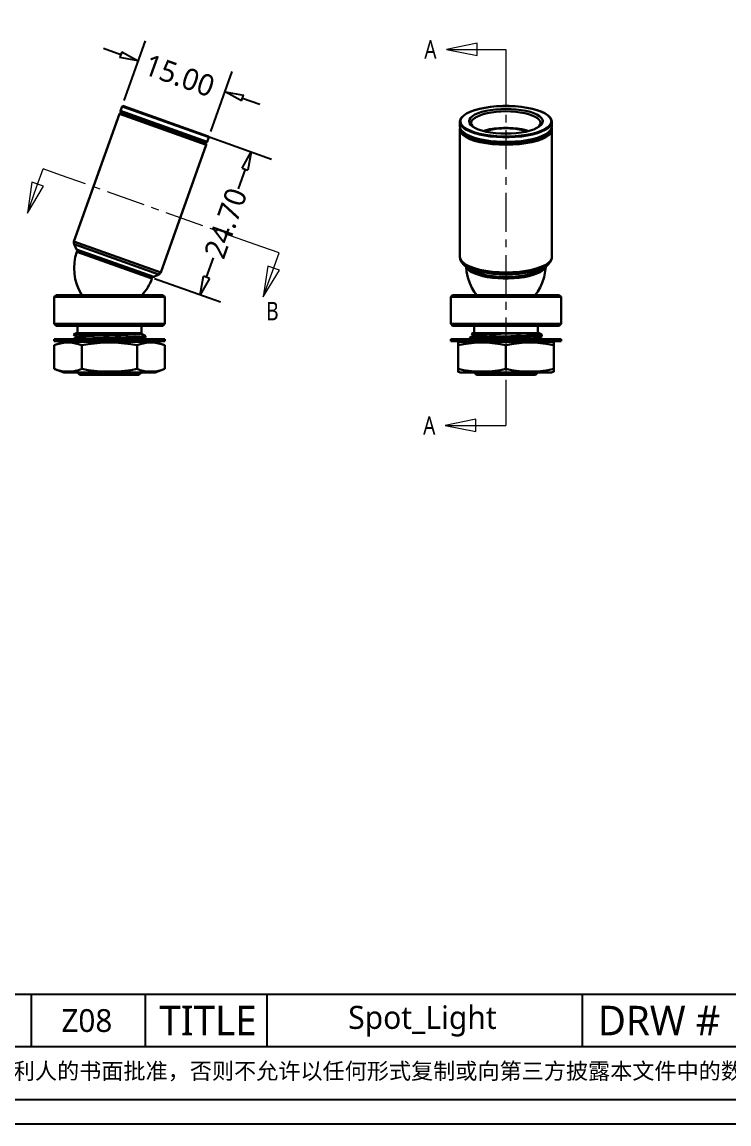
# Model space of a CAD drawing. Header units: millimetres. Extents: x 1575 to 1993, y -606 to -311.
# Drawn here: x 1671.7 to 1786.8, y -605.9 to -426.5 of the extents above; entities that cross this region are included whole.
import ezdxf

# ---------------------------------------------------------------- set-up
doc = ezdxf.new("R2010")
doc.units = ezdxf.units.MM
doc.linetypes.add('CENTER', pattern=[50.8, 31.75, -6.35, 6.35, -6.35])
doc.layers.get('0').update_dxf_attribs({"color": 8, "lineweight": 30})
doc.layers.get('Defpoints').update_dxf_attribs({"color": 6, "lineweight": 9})
for name, color, linetype, lineweight in [('CenterLine', 1, 'CENTER', 9), ('Dimension', 136, 'Continuous', 9), ('SolidLine', 7, 'Continuous', 30)]:
    doc.layers.add(name, color=color, linetype=linetype, lineweight=lineweight)
doc.styles.get("Standard").update_dxf_attribs({"font": ''})
doc.styles.add('微软雅黑-Light', font='')
doc.styles.get('Standard').set_extended_font_data('Microsoft YaHei Light')
doc.styles.get('微软雅黑-Light').set_extended_font_data('Microsoft YaHei Light')
doc.dimstyles.new('DENGTEC', dxfattribs={"dimtxt": 3.5, "dimasz": 3, "dimexe": 3.5, "dimexo": 1, "dimgap": 0.5, "dimtad": 0, "dimzin": 0, "dimdsep": 46, "dimtxsty": 'Standard', "dimblk": 'CLOSEDBLANK', "dimcen": 1, "dimadec": 0, "dimazin": 3, "dimtfac": 1, "dimtofl": 0, "dimtmove": 0, "dimatfit": 3, "dimldrblk": 'CLOSEDBLANK', "dimfxl": 1, "dimtolj": 1, "dimtzin": 0, "dimarcsym": 0})

# ---------------------------------------------------------------- blocks, each defined once
blk = doc.blocks.new('_ClosedBlank')
at = {"color": 0, "linetype": 'ByBlock', "lineweight": -2}
for p, q in [((-1, 0.167), (0, 0)), ((-1, 0.167), (-1, -0.167)), ((0, 0), (-1, -0.167))]:
    blk.add_line(p, q, dxfattribs=at)
blk = doc.blocks.new('*D8')
at = {"layer": 'Defpoints', "color": 0}
for p in [(1704.74, -437.89), (1687.97, -440.25), (1702.1, -445.28)]:
    blk.add_point(p, dxfattribs=at)
at = {"layer": 'Dimension', "color": 0, "lineweight": -2}
for p, q in [((1688.31, -439.3), (1691.78, -429.55)), ((1687.78, -431.84), (1684.96, -430.83)), ((1702.43, -444.34), (1705.91, -434.59)), ((1707.56, -438.9), (1710.39, -439.9))]:
    blk.add_line(p, q, dxfattribs=at)
at = {"layer": 'Dimension', "color": 0, "lineweight": -2, "xscale": 3, "yscale": 3, "zscale": 3}
for p, rotation in [((1690.61, -432.85), 340.3742415318127), ((1704.74, -437.89), 160.3742415318126)]:
    blk.add_blockref('_ClosedBlank', p, dxfattribs=dict(at, rotation=rotation))
at = {"layer": 'Dimension', "color": 0, "insert": (1697.32, -435.24), "char_height": 3.5, "attachment_point": 5, "rotation": 340.3742}
blk.add_mtext('\\A1;15.00', dxfattribs=at)
blk = doc.blocks.new('*D9')
at = {"layer": 'Defpoints', "color": 0}
for p in [(1700.63, -444.65), (1709.01, -447.64), (1692.33, -467.92)]:
    blk.add_point(p, dxfattribs=at)
at = {"layer": 'Dimension', "color": 0, "lineweight": -2}
for p, q in [((1701.57, -444.99), (1712.31, -448.82)), ((1708, -450.47), (1706.87, -453.65)), ((1701.72, -468.08), (1702.86, -464.9)), ((1693.27, -468.25), (1704.01, -472.08))]:
    blk.add_line(p, q, dxfattribs=at)
at = {"layer": 'Dimension', "color": 0, "lineweight": -2, "xscale": 3, "yscale": 3, "zscale": 3}
for p, rotation in [((1709.01, -447.64), 70.37424152473682), ((1700.71, -470.91), 250.3742415247368)]:
    blk.add_blockref('_ClosedBlank', p, dxfattribs=dict(at, rotation=rotation))
at = {"layer": 'Dimension', "color": 0, "insert": (1704.86, -459.27), "char_height": 3.5, "attachment_point": 5, "rotation": 70.3742}
blk.add_mtext('\\A1;24.70', dxfattribs=at)

msp = doc.modelspace()

# ---------------------------------------------------------------- linework, layer by layer
at = {"layer": 'CenterLine', "ltscale": 0.2}
for p, q in [((1750.499, -433.978), (1750.499, -489.198)), ((1710.708, -463.11), (1677.926, -451.421))]:
    msp.add_line(p, q, dxfattribs=at)
at = {"layer": 'Defpoints', "lineweight": 25}
for p, q in [((1579.315, -584.784), (1989.274, -584.784)), ((1673.136, -584.954), (1673.136, -593.439)), ((1691.745, -584.954), (1691.745, -593.439)), ((1711.545, -584.954), (1711.545, -593.439)), ((1762.927, -584.954), (1762.927, -593.439)), ((1989.274, -593.355), (1643.594, -593.355))]:
    msp.add_line(p, q, dxfattribs=at)
for points in [[(1993.315, -605.925), (1993.315, -310.925), (1575.315, -310.925), (1575.315, -605.925)], [(1989.315, -601.925), (1989.315, -314.925), (1579.315, -314.925), (1579.315, -601.925)]]:
    msp.add_lwpolyline(points, close=True, dxfattribs=at)
at = {"layer": 'Dimension'}
for p, q in [((1745.802, -429.978), (1740.802, -430.978)), ((1745.802, -431.978), (1745.802, -429.978)), ((1740.802, -430.978), (1750.499, -430.978)), ((1740.802, -430.978), (1745.802, -431.978)), ((1750.499, -430.978), (1750.499, -433.978)), ((1674.093, -453.239), (1675.1, -450.413)), ((1677.926, -451.421), (1675.1, -450.413)), ((1673.272, -452.563), (1672.535, -457.608)), ((1672.535, -457.608), (1675.156, -453.235)), ((1672.535, -457.608), (1674.093, -453.239)), ((1675.156, -453.235), (1673.272, -452.563)), ((1713.533, -464.118), (1710.708, -463.11)), ((1712.526, -466.944), (1713.533, -464.118)), ((1711.716, -466.238), (1710.978, -471.283)), ((1713.6, -466.909), (1711.716, -466.238)), ((1710.978, -471.283), (1713.6, -466.909)), ((1710.978, -471.283), (1712.526, -466.944)), ((1750.499, -489.198), (1750.499, -492.198)), ((1745.613, -491.198), (1740.613, -492.198)), ((1745.613, -493.198), (1745.613, -491.198)), ((1740.613, -492.198), (1747.499, -492.198)), ((1740.613, -492.198), (1745.613, -493.198)), ((1747.499, -492.198), (1750.499, -492.198))]:
    msp.add_line(p, q, dxfattribs=at)
at = {"layer": 'SolidLine', "color": 0}
for p, q in [((1687.97, -440.245), (1687.701, -440.999)), ((1687.701, -440.999), (1701.83, -446.037)), ((1701.702, -446.097), (1687.762, -441.126)), ((1687.789, -441.348), (1701.541, -446.252)), ((1687.97, -440.245), (1702.098, -445.283)), ((1702.038, -445.155), (1688.098, -440.185)), ((1744.1, -441.401), (1744.696, -441.113)), ((1744.758, -441.102), (1744.175, -441.379)), ((1744.696, -441.113), (1745.398, -440.859)), ((1745.447, -440.854), (1744.758, -441.102)), ((1745.398, -440.859), (1746.193, -440.64)), ((1746.231, -440.64), (1745.447, -440.854)), ((1745.964, -441.35), (1746.569, -441.147)), ((1746.193, -440.64), (1747.066, -440.461)), ((1747.094, -440.463), (1746.231, -440.64)), ((1746.569, -441.147), (1747.255, -440.975)), ((1747.066, -440.461), (1748.002, -440.324)), ((1748.02, -440.328), (1747.094, -440.463)), ((1747.255, -440.975), (1748.006, -440.837)), ((1747.444, -441.352), (1748.151, -441.222)), ((1748.002, -440.324), (1748.984, -440.231)), ((1748.006, -440.837), (1748.808, -440.736)), ((1748.993, -440.237), (1748.02, -440.328)), ((1748.151, -441.222), (1748.907, -441.128)), ((1748.808, -440.736), (1749.645, -440.675)), ((1748.907, -441.128), (1749.694, -441.07)), ((1748.984, -440.231), (1749.994, -440.185)), ((1749.994, -440.19), (1748.993, -440.237)), ((1749.645, -440.675), (1750.499, -440.655)), ((1749.694, -441.07), (1750.499, -441.051)), ((1749.994, -440.185), (1751.012, -440.185)), ((1751.004, -440.19), (1749.994, -440.19)), ((1750.499, -440.655), (1751.353, -440.675)), ((1750.499, -441.051), (1751.303, -441.07)), ((1752.004, -440.237), (1751.004, -440.19)), ((1751.012, -440.185), (1752.022, -440.232)), ((1751.303, -441.07), (1752.091, -441.128)), ((1751.353, -440.675), (1752.189, -440.736)), ((1752.977, -440.328), (1752.004, -440.237)), ((1752.022, -440.232), (1753.003, -440.325)), ((1752.091, -441.128), (1752.846, -441.222)), ((1752.189, -440.736), (1752.991, -440.837)), ((1752.846, -441.222), (1753.554, -441.352)), ((1753.903, -440.463), (1752.977, -440.328)), ((1752.991, -440.837), (1753.742, -440.975)), ((1753.003, -440.325), (1753.939, -440.462)), ((1753.742, -440.975), (1754.428, -441.147)), ((1754.766, -440.64), (1753.903, -440.463)), ((1753.939, -440.462), (1754.811, -440.642)), ((1754.428, -441.147), (1755.033, -441.35)), ((1755.55, -440.854), (1754.766, -440.64)), ((1754.811, -440.642), (1755.605, -440.86)), ((1756.239, -441.102), (1755.55, -440.854)), ((1755.605, -440.86), (1756.305, -441.115)), ((1756.822, -441.379), (1756.239, -441.102)), ((1756.305, -441.115), (1756.9, -441.402)), ((1687.533, -441.47), (1680.127, -462.24)), ((1687.533, -441.47), (1680.127, -462.24)), ((1687.533, -441.47), (1701.662, -446.508)), ((1689.08, -441.597), (1689.013, -441.785)), ((1742.999, -442.764), (1743.067, -442.409)), ((1742.999, -442.764), (1742.999, -443.518)), ((1742.999, -443.518), (1742.999, -442.764)), ((1742.999, -442.764), (1743.068, -443.107)), ((1743.067, -442.409), (1743.274, -442.057)), ((1743.068, -443.107), (1743.277, -443.444)), ((1743.167, -442.332), (1743.099, -442.67)), ((1743.099, -442.67), (1743.167, -443.008)), ((1743.373, -442), (1743.167, -442.332)), ((1743.167, -443.008), (1743.373, -443.34)), ((1743.274, -442.057), (1743.622, -441.717)), ((1743.711, -441.68), (1743.373, -442)), ((1743.622, -441.717), (1744.1, -441.401)), ((1744.175, -441.379), (1743.711, -441.68)), ((1744.499, -442.67), (1744.56, -442.383)), ((1744.56, -442.957), (1744.499, -442.67)), ((1744.56, -442.383), (1744.742, -442.102)), ((1744.742, -443.238), (1744.56, -442.957)), ((1744.742, -442.102), (1745.041, -441.833)), ((1744.848, -442.949), (1744.905, -442.679)), ((1744.858, -443.062), (1744.848, -442.949)), ((1744.905, -443.219), (1744.858, -443.062)), ((1744.905, -442.679), (1745.077, -442.414)), ((1745.041, -441.833), (1745.451, -441.581)), ((1745.077, -442.414), (1745.359, -442.16)), ((1745.359, -442.16), (1745.745, -441.923)), ((1745.451, -441.581), (1745.964, -441.35)), ((1745.745, -441.923), (1746.228, -441.706)), ((1746.228, -441.706), (1746.798, -441.514)), ((1746.798, -441.514), (1747.444, -441.352)), ((1753.554, -441.352), (1754.199, -441.514)), ((1754.199, -441.514), (1754.769, -441.706)), ((1754.769, -441.706), (1755.252, -441.923)), ((1755.033, -441.35), (1755.546, -441.581)), ((1755.252, -441.923), (1755.639, -442.16)), ((1755.546, -441.581), (1755.956, -441.833)), ((1755.639, -442.16), (1755.92, -442.414)), ((1755.92, -442.414), (1756.092, -442.679)), ((1755.956, -441.833), (1756.256, -442.102)), ((1756.092, -442.679), (1756.149, -442.949)), ((1756.139, -443.062), (1756.092, -443.219)), ((1756.149, -442.949), (1756.139, -443.062)), ((1756.256, -442.102), (1756.438, -442.383)), ((1756.438, -442.957), (1756.256, -443.238)), ((1756.438, -442.383), (1756.499, -442.67)), ((1756.499, -442.67), (1756.438, -442.957)), ((1757.286, -441.68), (1756.822, -441.379)), ((1756.9, -441.402), (1757.377, -441.718)), ((1757.625, -442), (1757.286, -441.68)), ((1757.377, -441.718), (1757.724, -442.058)), ((1757.83, -442.332), (1757.625, -442)), ((1757.625, -443.34), (1757.83, -443.008)), ((1757.721, -443.444), (1757.929, -443.107)), ((1757.724, -442.058), (1757.931, -442.41)), ((1757.899, -442.67), (1757.83, -442.332)), ((1757.83, -443.008), (1757.899, -442.67)), ((1757.929, -443.107), (1757.999, -442.764)), ((1757.931, -442.41), (1757.999, -442.764)), ((1757.999, -442.764), (1757.999, -443.518)), ((1742.999, -443.518), (1743.068, -443.861)), ((1743.066, -443.872), (1742.999, -443.518)), ((1742.999, -443.989), (1743.043, -443.751)), ((1742.999, -443.989), (1742.999, -464.759)), ((1742.999, -443.989), (1743.02, -444.177)), ((1743.02, -444.177), (1743.187, -444.549)), ((1743.273, -444.224), (1743.066, -443.872)), ((1743.068, -443.861), (1743.277, -444.197)), ((1743.187, -444.549), (1743.517, -444.909)), ((1743.62, -444.564), (1743.273, -444.224)), ((1743.277, -443.444), (1743.62, -443.768)), ((1743.277, -444.197), (1743.62, -444.521)), ((1743.369, -444.318), (1743.382, -444.346)), ((1743.373, -443.34), (1743.711, -443.66)), ((1743.382, -444.346), (1743.703, -444.696)), ((1743.517, -444.909), (1744.003, -445.248)), ((1743.62, -443.768), (1744.09, -444.073)), ((1743.62, -444.521), (1744.09, -444.827)), ((1744.097, -444.88), (1743.62, -444.564)), ((1743.703, -444.696), (1744.177, -445.026)), ((1743.711, -443.66), (1744.175, -443.961)), ((1744.09, -444.073), (1744.681, -444.354)), ((1744.09, -444.827), (1744.681, -445.107)), ((1744.692, -445.167), (1744.097, -444.88)), ((1744.175, -443.961), (1744.758, -444.238)), ((1744.681, -444.354), (1745.379, -444.605)), ((1745.056, -443.518), (1744.742, -443.238)), ((1744.758, -444.238), (1745.447, -444.486)), ((1745.077, -443.483), (1744.905, -443.219)), ((1745.451, -443.76), (1745.056, -443.518)), ((1745.246, -443.634), (1745.077, -443.483)), ((1745.379, -444.605), (1746.174, -444.822)), ((1745.447, -444.486), (1746.231, -444.7)), ((1745.964, -443.99), (1745.451, -443.76)), ((1746.569, -444.193), (1745.964, -443.99)), ((1746.174, -444.822), (1747.048, -445.001)), ((1746.231, -444.7), (1747.094, -444.877)), ((1747.255, -444.365), (1746.569, -444.193)), ((1747.256, -444.13), (1746.838, -444.261)), ((1746.993, -444.299), (1747.455, -444.163)), ((1747.094, -444.877), (1748.02, -445.012)), ((1748.006, -444.503), (1747.255, -444.365)), ((1747.899, -443.983), (1747.256, -444.13)), ((1747.455, -444.163), (1747.999, -444.041)), ((1748.599, -443.87), (1747.899, -443.983)), ((1747.999, -444.041), (1748.585, -443.944)), ((1748.808, -444.604), (1748.006, -444.503)), ((1748.585, -443.944), (1749.205, -443.874)), ((1749.341, -443.793), (1748.599, -443.87)), ((1749.645, -444.665), (1748.808, -444.604)), ((1749.205, -443.874), (1749.846, -443.831)), ((1750.11, -443.754), (1749.341, -443.793)), ((1750.499, -444.685), (1749.645, -444.665)), ((1749.846, -443.831), (1750.499, -443.816)), ((1750.887, -443.754), (1750.11, -443.754)), ((1750.499, -443.816), (1751.151, -443.831)), ((1751.353, -444.665), (1750.499, -444.685)), ((1751.656, -443.793), (1750.887, -443.754)), ((1751.151, -443.831), (1751.793, -443.874)), ((1752.189, -444.604), (1751.353, -444.665)), ((1752.398, -443.87), (1751.656, -443.793)), ((1751.793, -443.874), (1752.412, -443.944)), ((1752.991, -444.503), (1752.189, -444.604)), ((1753.099, -443.983), (1752.398, -443.87)), ((1752.412, -443.944), (1752.999, -444.041)), ((1752.977, -445.012), (1753.903, -444.877)), ((1753.742, -444.365), (1752.991, -444.503)), ((1752.999, -444.041), (1753.542, -444.163)), ((1753.741, -444.13), (1753.099, -443.983)), ((1753.542, -444.163), (1754.004, -444.299)), ((1754.159, -444.261), (1753.741, -444.13)), ((1754.428, -444.193), (1753.742, -444.365)), ((1753.903, -444.877), (1754.766, -444.7)), ((1753.949, -445.001), (1754.824, -444.822)), ((1755.033, -443.99), (1754.428, -444.193)), ((1754.766, -444.7), (1755.55, -444.486)), ((1754.824, -444.822), (1755.618, -444.605)), ((1755.546, -443.76), (1755.033, -443.99)), ((1755.941, -443.518), (1755.546, -443.76)), ((1755.55, -444.486), (1756.239, -444.238)), ((1755.618, -444.605), (1756.316, -444.354)), ((1755.92, -443.483), (1755.752, -443.634)), ((1756.092, -443.219), (1755.92, -443.483)), ((1756.256, -443.238), (1755.941, -443.518)), ((1756.239, -444.238), (1756.822, -443.961)), ((1756.897, -444.881), (1756.301, -445.169)), ((1756.316, -444.354), (1756.907, -444.073)), ((1756.316, -445.107), (1756.907, -444.827)), ((1756.82, -445.026), (1757.294, -444.696)), ((1756.822, -443.961), (1757.286, -443.66)), ((1757.375, -444.565), (1756.897, -444.881)), ((1756.907, -444.073), (1757.378, -443.768)), ((1756.907, -444.827), (1757.378, -444.521)), ((1756.994, -445.248), (1757.48, -444.909)), ((1757.286, -443.66), (1757.625, -443.34)), ((1757.294, -444.696), (1757.616, -444.346)), ((1757.723, -444.225), (1757.375, -444.565)), ((1757.378, -443.768), (1757.721, -443.444)), ((1757.378, -444.521), (1757.721, -444.197)), ((1757.48, -444.909), (1757.811, -444.549)), ((1757.616, -444.346), (1757.628, -444.318)), ((1757.721, -444.197), (1757.929, -443.861)), ((1757.931, -443.873), (1757.723, -444.225)), ((1757.811, -444.549), (1757.978, -444.177)), ((1757.929, -443.861), (1757.999, -443.518)), ((1757.999, -443.518), (1757.931, -443.873)), ((1757.954, -443.751), (1757.999, -443.989)), ((1757.978, -444.177), (1757.999, -443.989)), ((1757.999, -443.989), (1757.999, -464.759)), ((1701.662, -446.508), (1694.255, -467.278)), ((1701.662, -446.508), (1694.255, -467.278)), ((1700.383, -445.627), (1700.316, -445.816)), ((1702.098, -445.283), (1701.83, -446.037)), ((1744.003, -445.248), (1744.635, -445.559)), ((1744.177, -445.026), (1744.792, -445.329)), ((1744.635, -445.559), (1745.397, -445.835)), ((1744.681, -445.107), (1745.379, -445.359)), ((1745.392, -445.422), (1744.692, -445.167)), ((1744.792, -445.329), (1745.534, -445.598)), ((1745.379, -445.359), (1746.174, -445.576)), ((1746.186, -445.64), (1745.392, -445.422)), ((1745.397, -445.835), (1746.274, -446.07)), ((1745.534, -445.598), (1746.387, -445.826)), ((1746.174, -445.576), (1747.048, -445.754)), ((1747.059, -445.82), (1746.186, -445.64)), ((1746.274, -446.07), (1747.245, -446.258)), ((1746.387, -445.826), (1747.332, -446.01)), ((1747.048, -445.001), (1747.987, -445.138)), ((1747.048, -445.754), (1747.987, -445.891)), ((1747.994, -445.957), (1747.059, -445.82)), ((1747.245, -446.258), (1748.288, -446.396)), ((1747.332, -446.01), (1748.348, -446.143)), ((1747.987, -445.138), (1748.973, -445.231)), ((1747.987, -445.891), (1748.973, -445.984)), ((1748.975, -446.05), (1747.994, -445.957)), ((1748.02, -445.012), (1748.993, -445.104)), ((1748.288, -446.396), (1749.381, -446.48)), ((1748.348, -446.143), (1749.412, -446.225)), ((1748.973, -445.231), (1749.987, -445.277)), ((1748.973, -445.984), (1749.987, -446.031)), ((1749.985, -446.097), (1748.975, -446.05)), ((1748.993, -445.104), (1749.994, -445.15)), ((1749.381, -446.48), (1750.499, -446.508)), ((1749.412, -446.225), (1750.499, -446.252)), ((1751.004, -446.097), (1749.985, -446.097)), ((1749.987, -445.277), (1751.01, -445.277)), ((1749.987, -446.031), (1751.01, -446.031)), ((1749.994, -445.15), (1751.004, -445.15)), ((1750.499, -446.252), (1751.585, -446.225)), ((1750.499, -446.508), (1751.616, -446.48)), ((1751.004, -445.15), (1752.004, -445.104)), ((1752.013, -446.051), (1751.004, -446.097)), ((1751.01, -445.277), (1752.025, -445.231)), ((1751.01, -446.031), (1752.025, -445.984)), ((1751.585, -446.225), (1752.649, -446.143)), ((1751.616, -446.48), (1752.709, -446.396)), ((1752.004, -445.104), (1752.977, -445.012)), ((1752.995, -445.958), (1752.013, -446.051)), ((1752.025, -445.231), (1753.01, -445.138)), ((1752.025, -445.984), (1753.01, -445.891)), ((1752.649, -446.143), (1753.665, -446.01)), ((1752.709, -446.396), (1753.753, -446.258)), ((1753.931, -445.821), (1752.995, -445.958)), ((1753.01, -445.138), (1753.949, -445.001)), ((1753.01, -445.891), (1753.949, -445.754)), ((1753.665, -446.01), (1754.61, -445.826)), ((1753.753, -446.258), (1754.724, -446.07)), ((1754.804, -445.642), (1753.931, -445.821)), ((1753.949, -445.754), (1754.824, -445.576)), ((1754.61, -445.826), (1755.463, -445.598)), ((1754.724, -446.07), (1755.6, -445.835)), ((1755.599, -445.423), (1754.804, -445.642)), ((1754.824, -445.576), (1755.618, -445.359)), ((1755.463, -445.598), (1756.206, -445.329)), ((1756.301, -445.169), (1755.599, -445.423)), ((1755.6, -445.835), (1756.362, -445.559)), ((1755.618, -445.359), (1756.316, -445.107)), ((1756.206, -445.329), (1756.82, -445.026)), ((1756.362, -445.559), (1756.994, -445.248)), ((1680.127, -462.24), (1694.255, -467.278)), ((1680.15, -462.699), (1693.947, -467.619)), ((1680.543, -463.527), (1680.15, -462.699)), ((1693.119, -468.012), (1680.543, -463.527)), ((1680.593, -463.915), (1692.835, -468.281)), ((1692.745, -468.086), (1680.785, -463.822)), ((1692.66, -468.035), (1680.883, -463.835)), ((1681.214, -463.953), (1681.208, -463.972)), ((1742.999, -464.759), (1743.02, -464.947)), ((1743.065, -465.184), (1742.999, -464.759)), ((1743.02, -464.947), (1743.187, -465.32)), ((1743.276, -465.613), (1743.065, -465.184)), ((1743.187, -465.32), (1743.517, -465.679)), ((1743.656, -466.036), (1743.276, -465.613)), ((1743.517, -465.679), (1744.003, -466.019)), ((1743.656, -466.036), (1744.156, -466.389)), ((1744.262, -466.569), (1743.656, -466.036)), ((1744.003, -466.019), (1744.635, -466.33)), ((1744.084, -467.133), (1744.02, -466.357)), ((1744.06, -466.391), (1744.061, -466.395)), ((1744.061, -466.395), (1744.241, -466.687)), ((1744.156, -466.389), (1744.772, -466.693)), ((1744.635, -466.33), (1745.397, -466.606)), ((1755.6, -466.606), (1756.362, -466.33)), ((1756.225, -466.693), (1756.842, -466.389)), ((1756.362, -466.33), (1756.994, -466.019)), ((1756.736, -466.569), (1757.341, -466.036)), ((1756.756, -466.687), (1756.937, -466.395)), ((1756.842, -466.389), (1757.341, -466.036)), ((1756.977, -466.356), (1756.917, -467.102)), ((1756.937, -466.395), (1756.937, -466.391)), ((1756.994, -466.019), (1757.48, -465.679)), ((1757.721, -465.613), (1757.341, -466.036)), ((1757.48, -465.679), (1757.811, -465.32)), ((1757.933, -465.183), (1757.721, -465.613)), ((1757.811, -465.32), (1757.978, -464.947)), ((1757.999, -464.759), (1757.933, -465.183)), ((1757.978, -464.947), (1757.999, -464.759)), ((1692.329, -467.917), (1692.322, -467.936)), ((1693.119, -468.012), (1693.947, -467.619)), ((1744.294, -468.129), (1744.084, -467.133)), ((1744.241, -466.687), (1744.538, -466.967)), ((1744.262, -466.569), (1744.77, -466.931)), ((1744.551, -466.788), (1744.262, -466.569)), ((1744.603, -469.033), (1744.294, -468.129)), ((1744.538, -466.967), (1744.946, -467.232)), ((1745.098, -467.088), (1744.551, -466.788)), ((1744.77, -466.931), (1745.391, -467.238)), ((1744.772, -466.693), (1745.517, -466.962)), ((1744.946, -467.232), (1745.458, -467.475)), ((1745.778, -467.355), (1745.098, -467.088)), ((1745.391, -467.238), (1746.1, -467.492)), ((1745.397, -466.606), (1746.274, -466.84)), ((1745.458, -467.475), (1746.063, -467.693)), ((1745.517, -466.962), (1746.373, -467.191)), ((1746.575, -467.584), (1745.778, -467.355)), ((1746.063, -467.693), (1746.751, -467.881)), ((1746.1, -467.492), (1746.884, -467.699)), ((1746.132, -467.5), (1746.165, -467.512)), ((1746.165, -467.512), (1746.837, -467.696)), ((1746.274, -466.84), (1747.245, -467.029)), ((1746.373, -467.191), (1747.321, -467.375)), ((1747.468, -467.767), (1746.575, -467.584)), ((1746.751, -467.881), (1747.509, -468.036)), ((1746.837, -467.696), (1747.578, -467.847)), ((1746.884, -467.699), (1747.73, -467.86)), ((1747.245, -467.029), (1748.288, -467.166)), ((1747.321, -467.375), (1748.34, -467.509)), ((1748.436, -467.902), (1747.468, -467.767)), ((1747.509, -468.036), (1748.322, -468.155)), ((1747.578, -467.847), (1748.373, -467.963)), ((1747.73, -467.86), (1748.625, -467.976)), ((1748.288, -467.166), (1749.381, -467.25)), ((1748.322, -468.155), (1749.176, -468.235)), ((1748.34, -467.509), (1749.407, -467.591)), ((1748.373, -467.963), (1749.207, -468.042)), ((1749.454, -467.984), (1748.436, -467.902)), ((1748.625, -467.976), (1749.553, -468.046)), ((1749.176, -468.235), (1750.055, -468.275)), ((1749.207, -468.042), (1750.065, -468.081)), ((1749.381, -467.25), (1750.499, -467.278)), ((1749.407, -467.591), (1750.499, -467.619)), ((1750.499, -468.012), (1749.454, -467.984)), ((1749.553, -468.046), (1750.499, -468.07)), ((1750.065, -468.081), (1750.932, -468.081)), ((1750.499, -467.278), (1751.616, -467.25)), ((1750.499, -467.619), (1751.59, -467.591)), ((1751.543, -467.984), (1750.499, -468.012)), ((1750.499, -468.07), (1751.445, -468.046)), ((1750.932, -468.081), (1751.79, -468.042)), ((1750.942, -468.275), (1751.821, -468.235)), ((1751.445, -468.046), (1752.375, -467.976)), ((1752.562, -467.902), (1751.543, -467.984)), ((1751.59, -467.591), (1752.657, -467.509)), ((1751.616, -467.25), (1752.709, -467.166)), ((1751.79, -468.042), (1752.625, -467.963)), ((1751.821, -468.235), (1752.675, -468.155)), ((1752.375, -467.976), (1753.27, -467.86)), ((1753.529, -467.767), (1752.562, -467.902)), ((1752.625, -467.963), (1753.419, -467.847)), ((1752.657, -467.509), (1753.677, -467.375)), ((1752.675, -468.155), (1753.488, -468.036)), ((1752.709, -467.166), (1753.753, -467.029)), ((1753.27, -467.86), (1754.117, -467.698)), ((1753.419, -467.847), (1754.16, -467.696)), ((1753.488, -468.036), (1754.246, -467.881)), ((1754.423, -467.584), (1753.529, -467.767)), ((1753.677, -467.375), (1754.625, -467.191)), ((1753.753, -467.029), (1754.724, -466.84)), ((1754.117, -467.698), (1754.9, -467.491)), ((1754.16, -467.696), (1754.832, -467.512)), ((1754.246, -467.881), (1754.934, -467.693)), ((1755.219, -467.355), (1754.423, -467.584)), ((1754.625, -467.191), (1755.48, -466.962)), ((1754.724, -466.84), (1755.6, -466.606)), ((1754.832, -467.512), (1754.867, -467.5)), ((1754.9, -467.491), (1755.609, -467.237)), ((1754.934, -467.693), (1755.54, -467.475)), ((1755.899, -467.088), (1755.219, -467.355)), ((1755.48, -466.962), (1756.225, -466.693)), ((1755.54, -467.475), (1756.051, -467.232)), ((1755.609, -467.237), (1756.229, -466.93)), ((1756.447, -466.788), (1755.899, -467.088)), ((1756.051, -467.232), (1756.459, -466.967)), ((1756.229, -466.93), (1756.736, -466.569)), ((1756.717, -468.08), (1756.413, -468.986)), ((1756.736, -466.569), (1756.447, -466.788)), ((1756.459, -466.967), (1756.756, -466.687)), ((1756.917, -467.102), (1756.717, -468.08)), ((1744.96, -469.792), (1744.603, -469.033)), ((1745.342, -470.431), (1744.96, -469.792)), ((1750.055, -468.275), (1750.942, -468.275)), ((1756.059, -469.752), (1755.676, -470.401)), ((1756.413, -468.986), (1756.059, -469.752)), ((1677.205, -470.975), (1676.905, -471.275)), ((1676.905, -471.275), (1694.905, -471.275)), ((1676.905, -471.275), (1676.905, -475.675)), ((1676.905, -475.675), (1676.905, -471.275)), ((1677.205, -470.975), (1694.605, -470.975)), ((1681.64, -470.975), (1681.339, -470.867)), ((1681.493, -470.975), (1681.452, -470.96)), ((1694.605, -470.975), (1694.905, -471.275)), ((1694.905, -471.275), (1694.905, -475.675)), ((1694.905, -475.675), (1694.905, -471.275)), ((1741.799, -470.975), (1741.499, -471.275)), ((1741.499, -475.675), (1741.499, -471.275)), ((1741.499, -471.275), (1759.499, -471.275)), ((1741.799, -470.975), (1759.199, -470.975)), ((1745.735, -470.975), (1745.342, -470.431)), ((1755.276, -470.958), (1755.262, -470.975)), ((1755.676, -470.401), (1755.276, -470.958)), ((1759.199, -470.975), (1759.499, -471.275)), ((1759.499, -475.675), (1759.499, -471.275)), ((1694.905, -475.675), (1676.905, -475.675)), ((1677.205, -475.975), (1676.905, -475.675)), ((1694.605, -475.975), (1677.205, -475.975)), ((1680.505, -477.175), (1680.057, -477.399)), ((1680.505, -477.175), (1691.294, -477.175)), ((1680.705, -475.975), (1680.705, -477.175)), ((1689.075, -477.238), (1689.699, -477.227)), ((1689.699, -477.227), (1690.229, -477.217)), ((1690.229, -477.217), (1690.661, -477.206)), ((1690.661, -477.206), (1690.988, -477.196)), ((1690.988, -477.196), (1691.201, -477.185)), ((1691.105, -475.975), (1691.105, -477.175)), ((1691.108, -477.283), (1691.294, -477.175)), ((1691.201, -477.185), (1691.294, -477.175)), ((1694.605, -475.975), (1694.905, -475.675)), ((1741.799, -475.975), (1741.499, -475.675)), ((1759.499, -475.675), (1741.499, -475.675)), ((1759.199, -475.975), (1741.799, -475.975)), ((1745.099, -477.175), (1744.882, -477.283)), ((1745.099, -477.175), (1755.899, -477.175)), ((1745.299, -475.975), (1745.299, -477.175)), ((1745.972, -477.238), (1746.51, -477.227)), ((1746.51, -477.227), (1747.127, -477.217)), ((1747.127, -477.217), (1747.811, -477.206)), ((1747.811, -477.206), (1748.557, -477.196)), ((1748.557, -477.196), (1750.146, -477.175)), ((1751.314, -477.25), (1752.111, -477.225)), ((1752.111, -477.225), (1752.869, -477.2)), ((1752.869, -477.2), (1753.571, -477.175)), ((1755.495, -477.175), (1755.77, -477.254)), ((1755.699, -475.975), (1755.699, -477.175)), ((1755.899, -477.175), (1756.374, -477.412)), ((1759.199, -475.975), (1759.499, -475.675)), ((1676.905, -478.175), (1694.905, -478.175)), ((1676.905, -478.475), (1676.905, -478.175)), ((1676.905, -478.475), (1694.905, -478.475)), ((1678.477, -478.575), (1676.905, -479.147)), ((1677.417, -478.977), (1676.905, -479.147)), ((1677.916, -478.848), (1677.417, -478.977)), ((1678.411, -478.759), (1677.916, -478.848)), ((1678.906, -478.714), (1678.411, -478.759)), ((1693.333, -478.575), (1678.477, -478.575)), ((1679.403, -478.714), (1678.906, -478.714)), ((1679.898, -478.759), (1679.403, -478.714)), ((1680.393, -478.848), (1679.898, -478.759)), ((1680.03, -478.166), (1680.037, -478.159)), ((1680.03, -478.166), (1680.03, -478.175)), ((1680.715, -477.766), (1680.037, -478.159)), ((1680.037, -478.159), (1680.102, -478.141)), ((1680.057, -477.399), (1680.056, -477.402)), ((1680.056, -477.402), (1680.701, -477.775)), ((1680.11, -477.391), (1680.057, -477.399)), ((1680.102, -478.141), (1680.316, -478.116)), ((1680.29, -477.38), (1680.11, -477.391)), ((1680.182, -478.475), (1680.355, -478.575)), ((1680.589, -477.369), (1680.29, -477.38)), ((1680.316, -478.116), (1680.665, -478.091)), ((1680.892, -478.977), (1680.393, -478.848)), ((1681, -477.358), (1680.589, -477.369)), ((1680.665, -478.091), (1681.141, -478.067)), ((1680.715, -477.766), (1680.737, -477.758)), ((1680.737, -477.758), (1680.894, -477.732)), ((1681.405, -479.147), (1680.892, -478.977)), ((1680.894, -477.732), (1681.181, -477.706)), ((1681.515, -477.347), (1681, -477.358)), ((1681.141, -478.067), (1681.736, -478.042)), ((1681.181, -477.706), (1681.591, -477.681)), ((1682.432, -478.977), (1681.405, -479.147)), ((1682.122, -477.336), (1681.515, -477.347)), ((1681.591, -477.681), (1682.114, -477.655)), ((1681.736, -478.042), (1682.439, -478.017)), ((1682.114, -477.655), (1682.736, -477.629)), ((1682.807, -477.325), (1682.122, -477.336)), ((1683.428, -478.848), (1682.432, -478.977)), ((1682.439, -478.017), (1683.224, -477.991)), ((1682.736, -477.629), (1683.44, -477.603)), ((1683.554, -477.314), (1682.807, -477.325)), ((1683.224, -477.991), (1684.067, -477.967)), ((1684.417, -478.759), (1683.428, -478.848)), ((1683.44, -477.603), (1684.209, -477.578)), ((1685.17, -477.293), (1683.554, -477.314)), ((1684.067, -477.967), (1684.963, -477.942)), ((1684.209, -477.578), (1685.022, -477.552)), ((1684.303, -478.575), (1684.913, -478.555)), ((1685.869, -478.134), (1684.402, -478.175)), ((1685.408, -478.714), (1684.417, -478.759)), ((1684.913, -478.555), (1685.747, -478.53)), ((1684.963, -477.942), (1686.824, -477.891)), ((1685.022, -477.552), (1685.858, -477.526)), ((1686.002, -477.282), (1685.17, -477.293)), ((1686.401, -478.714), (1685.408, -478.714)), ((1685.747, -478.53), (1686.585, -478.504)), ((1685.858, -477.526), (1686.695, -477.501)), ((1686.785, -478.11), (1685.869, -478.134)), ((1687.626, -477.26), (1686.002, -477.282)), ((1687.392, -478.759), (1686.401, -478.714)), ((1686.585, -478.504), (1687.471, -478.476)), ((1686.695, -477.501), (1687.511, -477.475)), ((1687.68, -478.085), (1686.785, -478.11)), ((1686.824, -477.891), (1687.721, -477.866)), ((1688.381, -478.848), (1687.392, -478.759)), ((1687.511, -477.475), (1687.626, -477.26)), ((1687.511, -477.475), (1688.265, -477.45)), ((1687.721, -477.866), (1687.511, -477.475)), ((1687.626, -477.26), (1688.376, -477.249)), ((1688.531, -478.06), (1687.68, -478.085)), ((1687.721, -477.866), (1688.562, -477.841)), ((1688.265, -477.45), (1688.96, -477.425)), ((1688.376, -477.249), (1689.075, -477.238)), ((1689.378, -478.977), (1688.381, -478.848)), ((1689.318, -478.035), (1688.531, -478.06)), ((1688.562, -477.841), (1689.34, -477.816)), ((1688.96, -477.425), (1689.581, -477.4)), ((1690.021, -478.01), (1689.318, -478.035)), ((1689.34, -477.816), (1690.035, -477.791)), ((1690.405, -479.147), (1689.378, -478.977)), ((1689.581, -477.4), (1690.112, -477.375)), ((1690.624, -477.985), (1690.021, -478.01)), ((1690.035, -477.791), (1690.631, -477.766)), ((1690.112, -477.375), (1690.54, -477.35)), ((1690.918, -478.977), (1690.405, -479.147)), ((1690.54, -477.35), (1690.855, -477.325)), ((1691.112, -477.96), (1690.624, -477.985)), ((1690.631, -477.766), (1691.114, -477.74)), ((1690.855, -477.325), (1691.048, -477.3)), ((1691.417, -478.848), (1690.918, -478.977)), ((1691.048, -477.3), (1691.108, -477.283)), ((1691.472, -477.935), (1691.112, -477.96)), ((1691.114, -477.74), (1691.471, -477.714)), ((1691.773, -477.65), (1691.123, -477.274)), ((1691.283, -478.175), (1691.774, -477.891)), ((1691.911, -478.759), (1691.417, -478.848)), ((1691.629, -478.575), (1691.456, -478.475)), ((1691.471, -477.714), (1691.695, -477.688)), ((1691.697, -477.91), (1691.472, -477.935)), ((1691.695, -477.688), (1691.779, -477.661)), ((1691.774, -477.891), (1691.697, -477.91)), ((1691.78, -477.659), (1691.773, -477.65)), ((1691.78, -477.884), (1691.774, -477.891)), ((1691.779, -477.661), (1691.78, -477.659)), ((1691.78, -477.659), (1691.78, -477.884)), ((1692.407, -478.714), (1691.911, -478.759)), ((1692.904, -478.714), (1692.407, -478.714)), ((1693.4, -478.759), (1692.904, -478.714)), ((1693.333, -478.575), (1694.905, -479.147)), ((1693.894, -478.848), (1693.4, -478.759)), ((1694.393, -478.977), (1693.894, -478.848)), ((1694.905, -479.147), (1694.393, -478.977)), ((1694.905, -478.475), (1694.905, -478.175)), ((1741.499, -478.475), (1741.499, -478.175)), ((1741.499, -478.175), (1759.499, -478.175)), ((1741.499, -478.475), (1759.499, -478.475)), ((1743.07, -478.575), (1742.689, -478.714)), ((1742.704, -483.442), (1742.704, -478.708)), ((1743.593, -478.977), (1742.704, -479.147)), ((1757.927, -478.575), (1743.07, -478.575)), ((1744.456, -478.848), (1743.593, -478.977)), ((1745.313, -478.759), (1744.456, -478.848)), ((1744.624, -477.916), (1744.63, -477.909)), ((1744.624, -477.916), (1744.624, -478.134)), ((1744.69, -478.11), (1744.624, -478.134)), ((1744.624, -478.134), (1744.63, -478.141)), ((1745.309, -477.516), (1744.63, -477.909)), ((1744.63, -477.909), (1744.696, -477.891)), ((1744.63, -478.141), (1744.689, -478.175)), ((1744.898, -478.085), (1744.69, -478.11)), ((1744.696, -477.891), (1744.911, -477.866)), ((1744.886, -477.282), (1744.882, -477.283)), ((1744.882, -477.283), (1744.882, -477.287)), ((1744.882, -477.287), (1745.294, -477.525)), ((1744.983, -477.271), (1744.886, -477.282)), ((1745.243, -478.06), (1744.898, -478.085)), ((1744.911, -477.866), (1745.556, -477.475)), ((1744.911, -477.866), (1745.259, -477.841)), ((1745.201, -477.26), (1744.983, -477.271)), ((1745.201, -477.26), (1745.531, -477.249)), ((1745.556, -477.475), (1745.201, -477.26)), ((1745.208, -478.475), (1745.294, -478.525)), ((1745.309, -478.516), (1745.208, -478.575)), ((1745.716, -478.035), (1745.243, -478.06)), ((1745.259, -477.841), (1745.732, -477.816)), ((1745.309, -477.516), (1745.362, -477.501)), ((1745.309, -478.516), (1745.346, -478.504)), ((1746.172, -478.714), (1745.313, -478.759)), ((1745.346, -478.504), (1745.523, -478.478)), ((1745.362, -477.501), (1745.556, -477.475)), ((1745.531, -477.249), (1745.972, -477.238)), ((1745.556, -477.475), (1745.868, -477.45)), ((1746.307, -478.01), (1745.716, -478.035)), ((1745.732, -477.816), (1746.32, -477.791)), ((1745.868, -477.45), (1746.293, -477.425)), ((1747.032, -478.714), (1746.172, -478.714)), ((1746.293, -477.425), (1746.822, -477.4)), ((1746.999, -477.985), (1746.307, -478.01)), ((1746.32, -477.791), (1747.009, -477.766)), ((1746.822, -477.4), (1747.442, -477.375)), ((1747.777, -477.96), (1746.999, -477.985)), ((1747.009, -477.766), (1747.781, -477.74)), ((1747.891, -478.759), (1747.032, -478.714)), ((1747.442, -477.375), (1748.137, -477.35)), ((1748.622, -477.935), (1747.777, -477.96)), ((1747.781, -477.74), (1748.618, -477.714)), ((1748.748, -478.848), (1747.891, -478.759)), ((1748.137, -477.35), (1748.89, -477.325)), ((1748.618, -477.714), (1749.501, -477.688)), ((1749.513, -477.91), (1748.622, -477.935)), ((1749.612, -478.977), (1748.748, -478.848)), ((1748.89, -477.325), (1749.684, -477.3)), ((1749.501, -477.688), (1751.316, -477.635)), ((1751.344, -477.861), (1749.513, -477.91)), ((1750.499, -479.147), (1749.612, -478.977)), ((1749.684, -477.3), (1751.314, -477.25)), ((1751.386, -478.977), (1750.499, -479.147)), ((1751.316, -477.635), (1752.205, -477.608)), ((1752.239, -477.836), (1751.344, -477.861)), ((1752.249, -478.848), (1751.386, -478.977)), ((1752.205, -477.608), (1753.053, -477.581)), ((1753.092, -477.811), (1752.239, -477.836)), ((1753.106, -478.759), (1752.249, -478.848)), ((1753.053, -477.581), (1753.839, -477.553)), ((1753.882, -477.786), (1753.092, -477.811)), ((1753.965, -478.714), (1753.106, -478.759)), ((1753.547, -478.175), (1753.693, -478.169)), ((1753.678, -478.575), (1753.944, -478.566)), ((1753.693, -478.169), (1754.311, -478.144)), ((1753.839, -477.553), (1754.546, -477.526)), ((1754.589, -477.761), (1753.882, -477.786)), ((1753.944, -478.566), (1754.646, -478.541)), ((1754.825, -478.714), (1753.965, -478.714)), ((1754.311, -478.144), (1754.83, -478.118)), ((1754.546, -477.526), (1755.155, -477.498)), ((1755.196, -477.736), (1754.589, -477.761)), ((1754.646, -478.541), (1755.252, -478.516)), ((1755.683, -478.759), (1754.825, -478.714)), ((1754.83, -478.118), (1755.236, -478.092)), ((1755.155, -477.498), (1755.653, -477.469)), ((1755.689, -477.711), (1755.196, -477.736)), ((1755.236, -478.092), (1755.518, -478.067)), ((1755.252, -478.516), (1755.738, -478.491)), ((1755.518, -478.067), (1755.67, -478.041)), ((1755.653, -477.469), (1756.026, -477.441)), ((1755.67, -478.041), (1755.689, -478.033)), ((1756.54, -478.848), (1755.683, -478.759)), ((1755.689, -478.033), (1756.367, -477.641)), ((1756.054, -477.686), (1755.689, -477.711)), ((1755.963, -478.175), (1755.703, -478.025)), ((1755.738, -478.491), (1755.963, -478.475)), ((1755.77, -477.254), (1756.028, -477.333)), ((1756.026, -477.441), (1756.267, -477.412)), ((1756.028, -477.333), (1756.267, -477.412)), ((1756.284, -477.661), (1756.054, -477.686)), ((1756.374, -477.412), (1756.267, -477.412)), ((1756.367, -477.641), (1756.284, -477.661)), ((1756.373, -477.636), (1756.367, -477.641)), ((1756.374, -477.634), (1756.373, -477.636)), ((1756.374, -477.412), (1756.374, -477.634)), ((1756.374, -478.475), (1756.374, -478.575)), ((1757.403, -478.977), (1756.54, -478.848)), ((1758.293, -479.147), (1757.403, -478.977)), ((1757.927, -478.575), (1758.309, -478.714)), ((1758.293, -483.442), (1758.293, -478.708)), ((1759.499, -478.475), (1759.499, -478.175)), ((1676.905, -483.003), (1676.905, -479.147)), ((1681.405, -483.003), (1681.405, -479.147)), ((1690.405, -483.003), (1690.405, -479.147)), ((1694.905, -483.003), (1694.905, -479.147)), ((1750.499, -483.003), (1750.499, -479.147)), ((1677.417, -483.172), (1676.905, -483.003)), ((1676.905, -483.003), (1678.477, -483.575)), ((1677.916, -483.302), (1677.417, -483.172)), ((1678.411, -483.39), (1677.916, -483.302)), ((1678.906, -483.436), (1678.411, -483.39)), ((1693.333, -483.575), (1678.477, -483.575)), ((1679.403, -483.436), (1678.906, -483.436)), ((1679.898, -483.39), (1679.403, -483.436)), ((1680.393, -483.302), (1679.898, -483.39)), ((1680.892, -483.173), (1680.393, -483.302)), ((1681.105, -483.975), (1680.705, -483.575)), ((1681.405, -483.003), (1680.892, -483.173)), ((1690.705, -483.975), (1681.105, -483.975)), ((1682.432, -483.173), (1681.405, -483.003)), ((1683.428, -483.302), (1682.432, -483.173)), ((1684.417, -483.39), (1683.428, -483.302)), ((1685.408, -483.436), (1684.417, -483.39)), ((1686.401, -483.436), (1685.408, -483.436)), ((1687.392, -483.39), (1686.401, -483.436)), ((1688.381, -483.302), (1687.392, -483.39)), ((1689.378, -483.173), (1688.381, -483.302)), ((1690.405, -483.003), (1689.378, -483.173)), ((1690.918, -483.173), (1690.405, -483.003)), ((1690.705, -483.975), (1691.105, -483.575)), ((1691.417, -483.302), (1690.918, -483.173)), ((1691.911, -483.39), (1691.417, -483.302)), ((1692.407, -483.436), (1691.911, -483.39)), ((1692.904, -483.436), (1692.407, -483.436)), ((1693.4, -483.39), (1692.904, -483.436)), ((1694.905, -483.003), (1693.333, -483.575)), ((1693.894, -483.302), (1693.4, -483.39)), ((1694.393, -483.172), (1693.894, -483.302)), ((1694.905, -483.003), (1694.393, -483.172)), ((1742.689, -483.436), (1743.07, -483.575)), ((1743.593, -483.173), (1742.704, -483.003)), ((1757.927, -483.575), (1743.07, -483.575)), ((1744.456, -483.302), (1743.593, -483.173)), ((1745.313, -483.39), (1744.456, -483.302)), ((1745.699, -483.975), (1745.299, -483.575)), ((1746.172, -483.436), (1745.313, -483.39)), ((1755.299, -483.975), (1745.699, -483.975)), ((1747.032, -483.436), (1746.172, -483.436)), ((1747.891, -483.39), (1747.032, -483.436)), ((1748.748, -483.302), (1747.891, -483.39)), ((1749.612, -483.172), (1748.748, -483.302)), ((1750.499, -483.003), (1749.612, -483.172)), ((1751.386, -483.172), (1750.499, -483.003)), ((1752.249, -483.302), (1751.386, -483.172)), ((1753.106, -483.39), (1752.249, -483.302)), ((1753.965, -483.436), (1753.106, -483.39)), ((1754.825, -483.436), (1753.965, -483.436)), ((1755.683, -483.39), (1754.825, -483.436)), ((1755.299, -483.975), (1755.699, -483.575)), ((1756.54, -483.302), (1755.683, -483.39)), ((1757.403, -483.173), (1756.54, -483.302)), ((1758.293, -483.003), (1757.403, -483.173)), ((1758.309, -483.436), (1757.927, -483.575))]:
    msp.add_line(p, q, dxfattribs=at)
for centre, radius, start, end in [((1687.722, -441.537), 0.2, 70.37424, 160.37424), ((1687.795, -441.032), 0.1, 160.37424, 250.37424), ((1688.064, -440.279), 0.1, 70.37424, 160.37424), ((1701.473, -446.441), 0.2, 340.37424, 70.37424), ((1701.736, -446.003), 0.1, 250.37424, 340.37424), ((1702.004, -445.25), 0.1, 340.37424, 70.37424), ((1680.692, -462.442), 0.6, 160.37424, 205.37424), ((1688.521, -466.58), 8.365, 161.42054, 210.83277), ((1681.085, -463.27), 0.6, 205.37424, 250.37424), ((1680.735, -463.963), 0.15, 70.37424, 161.42054), ((1692.861, -467.47), 0.6, 250.37424, 295.37424), ((1692.694, -468.228), 0.15, 339.32794, 70.37424), ((1693.69, -467.077), 0.6, 295.37424, 340.37424), ((1685.009, -465.328), 8.365, 317.50177, 339.32794), ((1681.525, -470.756), 0.217, 210.83277, 250.37424)]:
    msp.add_arc(centre, radius, start, end, dxfattribs=at)

# ---------------------------------------------------------------- texts
at = {"layer": 'Defpoints', "lineweight": 25, "style": '微软雅黑-Light'}
for s, p in [('TITLE', (1694.031, -591.499)), ('DRW #', (1765.484, -591.499))]:
    msp.add_text(s, height=4.8086, dxfattribs=at).set_placement(p)
for s, insert, char_height, width, attachment_point in [('Spot_Light', (1736.9, -589.202), 3.75, 55.75715, 5), ('Z08', (1678.083, -587.232), 3.7125, 13.88172, 1), ('除非事先得到权利人的书面批准，否则不允许以任何形式复制或向第三方披露本文件中的数据和信息，德恩基 拥有所有产权。 info@dengtec.com', (1644.932, -597.746), 2.64259, 345.07793, 4)]:
    msp.add_mtext(s, dxfattribs=dict(at, insert=insert, char_height=char_height, width=width, attachment_point=attachment_point))
at = {"layer": 'Dimension', "width": 0.8}
for s, p in [('A', (1737.202, -432.478)), ('B', (1711.442, -475.074)), ('A', (1737.013, -493.698))]:
    msp.add_text(s, height=3, dxfattribs=at).set_placement(p)

# ---------------------------------------------------------------- dimensions: what is measured, and where the dimension line sits
at = {"layer": 'Dimension'}
dim = msp.add_linear_dim(base=(1704.736, -437.888), p1=(1687.97, -440.245), p2=(1702.098, -445.283), angle=340.37424, dimstyle='DENGTEC', dxfattribs=at)
dim.commit()
dim.dimension.update_dxf_attribs({"geometry": '*D8', "text_midpoint": (1697.316, -435.242), "dimtype": 161})
dim = msp.add_aligned_dim(p1=(1692.329, -467.917), p2=(1700.625, -444.652), distance=-8.901, dimstyle='DENGTEC', dxfattribs=at)
dim.commit()
dim.dimension.update_dxf_attribs({"geometry": '*D9', "text_midpoint": (1704.861, -459.274)})

doc.saveas('drawing.dxf')
